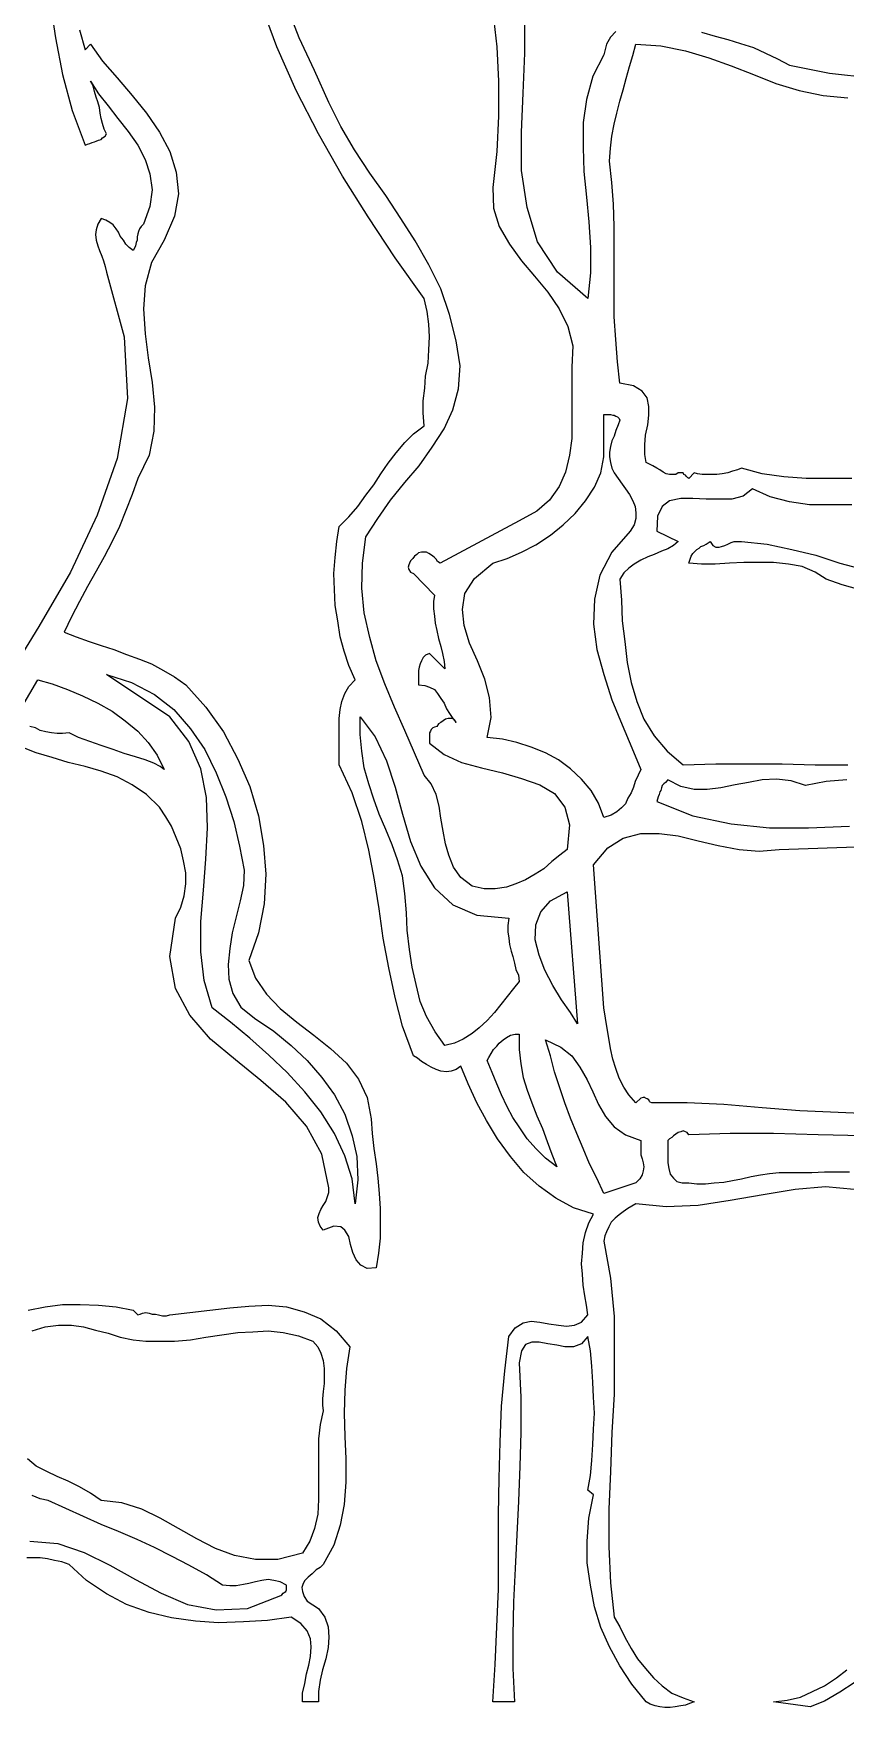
# Model space of a CAD drawing. Extents: x 0.03 to 7.84, y 0.03 to 7.4.
# Drawn here: x 3.292 to 4.308, y 0.032 to 2.125 of the extents above; entities that cross this region are included whole.
import ezdxf

# ---------------------------------------------------------------- set-up
doc = ezdxf.new("R2010")
doc.units = 0
doc.layers.add('1', color=7, linetype='Continuous')

msp = doc.modelspace()

# ---------------------------------------------------------------- linework, layer by layer
for points in [[(4.319, 0.68), (4.283, 0.683), (4.245, 0.68), (4.205, 0.673), (4.164, 0.666), (4.124, 0.66), (4.084, 0.658), (4.046, 0.662), (4.041, 0.659), (4.036, 0.656), (4.03, 0.652), (4.025, 0.648), (4.02, 0.644), (4.015, 0.639), (4.012, 0.633), (4.009, 0.627), (4.007, 0.622), (4.006, 0.615), (4.014, 0.569), (4.019, 0.521), (4.019, 0.473), (4.019, 0.424), (4.016, 0.376), (4.014, 0.327), (4.012, 0.28), (4.012, 0.233), (4.014, 0.188), (4.019, 0.145), (4.026, 0.133), (4.032, 0.12), (4.04, 0.106), (4.048, 0.093), (4.058, 0.081), (4.068, 0.069), (4.079, 0.059), (4.091, 0.05), (4.105, 0.044), (4.119, 0.039), (4.113, 0.037), (4.108, 0.035), (4.102, 0.034), (4.095, 0.033), (4.089, 0.032), (4.082, 0.032), (4.076, 0.033), (4.07, 0.034), (4.064, 0.036), (4.059, 0.039), (4.041, 0.061), (4.026, 0.084), (4.013, 0.108), (4.002, 0.132), (3.994, 0.158), (3.989, 0.185), (3.985, 0.213), (3.985, 0.24), (3.987, 0.269), (3.993, 0.298), (3.986, 0.304), (3.989, 0.322), (3.991, 0.341), (3.992, 0.361), (3.993, 0.38), (3.994, 0.4), (3.993, 0.42), (3.992, 0.439), (3.991, 0.459), (3.989, 0.478), (3.986, 0.496), (3.978, 0.487), (3.968, 0.483), (3.957, 0.483), (3.947, 0.485), (3.936, 0.487), (3.925, 0.489), (3.916, 0.489), (3.908, 0.486), (3.903, 0.478), (3.9, 0.463), (3.902, 0.42), (3.902, 0.376), (3.901, 0.334), (3.899, 0.29), (3.897, 0.248), (3.895, 0.206), (3.893, 0.164), (3.892, 0.122), (3.892, 0.081), (3.894, 0.039), (3.867, 0.039), (3.87, 0.086), (3.872, 0.133), (3.874, 0.18), (3.874, 0.226), (3.874, 0.273), (3.875, 0.319), (3.876, 0.364), (3.878, 0.409), (3.882, 0.453), (3.887, 0.496), (3.895, 0.507), (3.905, 0.513), (3.915, 0.515), (3.926, 0.514), (3.937, 0.512), (3.949, 0.51), (3.959, 0.509), (3.969, 0.51), (3.978, 0.514), (3.986, 0.523), (3.984, 0.535), (3.982, 0.547), (3.98, 0.56), (3.979, 0.574), (3.978, 0.587), (3.979, 0.6), (3.98, 0.613), (3.983, 0.626), (3.987, 0.638), (3.993, 0.649), (3.968, 0.657), (3.946, 0.669), (3.925, 0.684), (3.906, 0.701), (3.889, 0.721), (3.873, 0.743), (3.859, 0.766), (3.847, 0.788), (3.836, 0.812), (3.827, 0.834), (3.821, 0.83), (3.815, 0.828), (3.809, 0.827), (3.802, 0.828), (3.796, 0.83), (3.79, 0.833), (3.784, 0.836), (3.778, 0.84), (3.773, 0.844), (3.768, 0.847), (3.754, 0.884), (3.745, 0.92), (3.737, 0.957), (3.73, 0.994), (3.725, 1.031), (3.719, 1.067), (3.712, 1.104), (3.703, 1.14), (3.691, 1.176), (3.675, 1.211), (3.675, 1.223), (3.675, 1.234), (3.675, 1.246), (3.675, 1.257), (3.675, 1.269), (3.676, 1.28), (3.678, 1.29), (3.682, 1.3), (3.687, 1.309), (3.695, 1.317), (3.687, 1.335), (3.681, 1.353), (3.676, 1.371), (3.673, 1.391), (3.67, 1.41), (3.669, 1.43), (3.668, 1.45), (3.67, 1.47), (3.672, 1.49), (3.675, 1.509), (3.687, 1.521), (3.698, 1.534), (3.708, 1.548), (3.718, 1.561), (3.727, 1.575), (3.736, 1.588), (3.746, 1.601), (3.757, 1.614), (3.768, 1.625), (3.781, 1.635), (3.78, 1.651), (3.78, 1.666), (3.782, 1.682), (3.783, 1.697), (3.786, 1.713), (3.787, 1.73), (3.788, 1.746), (3.787, 1.762), (3.785, 1.778), (3.781, 1.794), (3.745, 1.845), (3.711, 1.896), (3.679, 1.947), (3.649, 2), (3.621, 2.054), (3.597, 2.109), (3.576, 2.165)], [(3.35, 2.13), (3.357, 2.105), (3.364, 2.112), (3.379, 2.091), (3.397, 2.07), (3.416, 2.048), (3.434, 2.026), (3.45, 2.002), (3.463, 1.978), (3.471, 1.952), (3.474, 1.925), (3.469, 1.897), (3.456, 1.867), (3.44, 1.839), (3.432, 1.81), (3.43, 1.781), (3.432, 1.75), (3.436, 1.72), (3.441, 1.689), (3.444, 1.658), (3.443, 1.628), (3.437, 1.598), (3.423, 1.569), (3.416, 1.549), (3.408, 1.529), (3.4, 1.509), (3.391, 1.49), (3.381, 1.471), (3.371, 1.453), (3.36, 1.434), (3.35, 1.415), (3.34, 1.396), (3.331, 1.377), (3.346, 1.371), (3.362, 1.365), (3.377, 1.36), (3.393, 1.355), (3.409, 1.349), (3.425, 1.343), (3.44, 1.337), (3.455, 1.329), (3.469, 1.321), (3.483, 1.311), (3.508, 1.283), (3.53, 1.252), (3.548, 1.218), (3.563, 1.184), (3.574, 1.147), (3.58, 1.11), (3.583, 1.074), (3.581, 1.037), (3.574, 1.001), (3.562, 0.966), (3.57, 0.944), (3.584, 0.924), (3.601, 0.906), (3.622, 0.889), (3.643, 0.873), (3.664, 0.856), (3.684, 0.838), (3.699, 0.818), (3.71, 0.795), (3.715, 0.768), (3.716, 0.75), (3.718, 0.731), (3.721, 0.712), (3.723, 0.694), (3.725, 0.675), (3.726, 0.656), (3.726, 0.637), (3.726, 0.619), (3.724, 0.6), (3.721, 0.582), (3.71, 0.581), (3.702, 0.585), (3.696, 0.592), (3.692, 0.601), (3.689, 0.611), (3.687, 0.621), (3.682, 0.629), (3.677, 0.633), (3.668, 0.634), (3.655, 0.629), (3.651, 0.634), (3.649, 0.639), (3.648, 0.645), (3.65, 0.65), (3.652, 0.655), (3.655, 0.66), (3.658, 0.665), (3.66, 0.67), (3.662, 0.676), (3.662, 0.682), (3.653, 0.724), (3.634, 0.759), (3.608, 0.789), (3.577, 0.816), (3.545, 0.842), (3.514, 0.868), (3.488, 0.898), (3.47, 0.931), (3.463, 0.971), (3.47, 1.019), (3.477, 1.033), (3.481, 1.047), (3.483, 1.062), (3.483, 1.076), (3.48, 1.091), (3.477, 1.106), (3.471, 1.12), (3.465, 1.134), (3.458, 1.146), (3.45, 1.158), (3.434, 1.174), (3.416, 1.186), (3.397, 1.196), (3.377, 1.203), (3.357, 1.209), (3.336, 1.214), (3.316, 1.22), (3.296, 1.226), (3.276, 1.234)], [(4.128, 2.127), (4.145, 2.122), (4.161, 2.118), (4.177, 2.113), (4.193, 2.108), (4.208, 2.101), (4.223, 2.094), (4.238, 2.086), (4.288, 2.076), (4.341, 2.07)], [(4.316, 1.536), (4.289, 1.536), (4.263, 1.536), (4.238, 1.54), (4.214, 1.546), (4.192, 1.556), (4.18, 1.547), (4.166, 1.543), (4.15, 1.543), (4.134, 1.543), (4.117, 1.544), (4.102, 1.544), (4.088, 1.541), (4.079, 1.534), (4.073, 1.522), (4.072, 1.503), (4.099, 1.49), (4.093, 1.485), (4.086, 1.481), (4.078, 1.478), (4.069, 1.474), (4.061, 1.471), (4.052, 1.467), (4.044, 1.462), (4.037, 1.457), (4.031, 1.451), (4.026, 1.443), (4.028, 1.417), (4.029, 1.391), (4.032, 1.365), (4.035, 1.339), (4.04, 1.314), (4.047, 1.29), (4.056, 1.268), (4.069, 1.247), (4.085, 1.228), (4.105, 1.211), (4.146, 1.212), (4.188, 1.212), (4.229, 1.212), (4.27, 1.211), (4.311, 1.211)], [(4.325, 1.43), (4.304, 1.436), (4.284, 1.443), (4.27, 1.452), (4.254, 1.459), (4.237, 1.462), (4.218, 1.464), (4.2, 1.464), (4.181, 1.464), (4.163, 1.463), (4.145, 1.462), (4.128, 1.462), (4.112, 1.463), (4.114, 1.468), (4.115, 1.472), (4.117, 1.475), (4.12, 1.478), (4.122, 1.48), (4.125, 1.482), (4.127, 1.484), (4.131, 1.485), (4.134, 1.487), (4.139, 1.49), (4.142, 1.485), (4.146, 1.483), (4.15, 1.483), (4.153, 1.484), (4.157, 1.485), (4.161, 1.487), (4.165, 1.489), (4.169, 1.49), (4.174, 1.49), (4.178, 1.49), (4.21, 1.487), (4.241, 1.48), (4.271, 1.473), (4.301, 1.463), (4.331, 1.455)], [(4.31, 1.192), (4.284, 1.19), (4.258, 1.185), (4.24, 1.191), (4.222, 1.193), (4.204, 1.192), (4.187, 1.189), (4.17, 1.186), (4.152, 1.182), (4.135, 1.18), (4.119, 1.18), (4.102, 1.184), (4.086, 1.192), (4.083, 1.189), (4.081, 1.187), (4.079, 1.185), (4.078, 1.182), (4.077, 1.179), (4.076, 1.177), (4.075, 1.174), (4.074, 1.171), (4.073, 1.168), (4.072, 1.165), (4.117, 1.147), (4.165, 1.137), (4.213, 1.132), (4.262, 1.132), (4.313, 1.134)], [(4.33, 0.747), (4.274, 0.748), (4.218, 0.75), (4.164, 0.75), (4.112, 0.748), (4.11, 0.751), (4.108, 0.752), (4.105, 0.753), (4.102, 0.752), (4.099, 0.751), (4.096, 0.749), (4.093, 0.747), (4.091, 0.745), (4.088, 0.743), (4.086, 0.741), (4.086, 0.735), (4.086, 0.727), (4.086, 0.72), (4.086, 0.713), (4.087, 0.706), (4.089, 0.699), (4.093, 0.694), (4.097, 0.69), (4.104, 0.688), (4.112, 0.688), (4.122, 0.687), (4.133, 0.687), (4.144, 0.688), (4.156, 0.689), (4.167, 0.691), (4.178, 0.693), (4.19, 0.696), (4.202, 0.698), (4.213, 0.7), (4.225, 0.701), (4.237, 0.701), (4.252, 0.701), (4.266, 0.701), (4.282, 0.702), (4.298, 0.702), (4.313, 0.702)], [(3.286, 0.529), (3.307, 0.533), (3.329, 0.536), (3.351, 0.536), (3.374, 0.535), (3.396, 0.533), (3.417, 0.529), (3.423, 0.523), (3.426, 0.524), (3.429, 0.525), (3.433, 0.526), (3.437, 0.525), (3.441, 0.524), (3.445, 0.524), (3.449, 0.523), (3.454, 0.522), (3.459, 0.522), (3.463, 0.523), (3.488, 0.526), (3.513, 0.529), (3.538, 0.532), (3.562, 0.534), (3.586, 0.535), (3.609, 0.533), (3.631, 0.527), (3.652, 0.518), (3.671, 0.503), (3.688, 0.483), (3.684, 0.456), (3.682, 0.429), (3.681, 0.4), (3.682, 0.371), (3.683, 0.343), (3.683, 0.314), (3.681, 0.286), (3.676, 0.26), (3.668, 0.235), (3.655, 0.211), (3.651, 0.207), (3.646, 0.204), (3.641, 0.199), (3.636, 0.195), (3.632, 0.191), (3.63, 0.187), (3.628, 0.182), (3.629, 0.177), (3.631, 0.171), (3.635, 0.165), (3.649, 0.156), (3.657, 0.145), (3.661, 0.133), (3.662, 0.12), (3.661, 0.107), (3.658, 0.093), (3.654, 0.079), (3.651, 0.066), (3.649, 0.052), (3.649, 0.039), (3.629, 0.039), (3.629, 0.05), (3.632, 0.062), (3.634, 0.074), (3.637, 0.085), (3.639, 0.096), (3.64, 0.108), (3.639, 0.118), (3.635, 0.128), (3.627, 0.137), (3.615, 0.145), (3.585, 0.141), (3.555, 0.139), (3.524, 0.138), (3.495, 0.14), (3.465, 0.144), (3.437, 0.151), (3.409, 0.161), (3.384, 0.174), (3.359, 0.191), (3.337, 0.211), (3.328, 0.214), (3.319, 0.216), (3.31, 0.218), (3.301, 0.219), (3.293, 0.219), (3.284, 0.219)], [(3.288, 0.24), (3.323, 0.237), (3.356, 0.226), (3.388, 0.21), (3.42, 0.192), (3.452, 0.175), (3.485, 0.161), (3.521, 0.154), (3.56, 0.156), (3.602, 0.172), (3.603, 0.173), (3.605, 0.175), (3.606, 0.176), (3.608, 0.177), (3.609, 0.179), (3.609, 0.181), (3.609, 0.183), (3.609, 0.185), (3.601, 0.189), (3.593, 0.191), (3.586, 0.192), (3.578, 0.191), (3.57, 0.189), (3.562, 0.187), (3.555, 0.186), (3.546, 0.184), (3.538, 0.184), (3.529, 0.185), (3.509, 0.198), (3.487, 0.21), (3.466, 0.221), (3.444, 0.232), (3.422, 0.242), (3.399, 0.252), (3.377, 0.261), (3.355, 0.271), (3.333, 0.281), (3.311, 0.291), (3.301, 0.293), (3.291, 0.297)], [(4.319, 0.063), (4.301, 0.051), (4.282, 0.04), (4.264, 0.033), (4.218, 0.039), (4.235, 0.041), (4.252, 0.045), (4.267, 0.052), (4.282, 0.059), (4.297, 0.069), (4.31, 0.079)]]:
    msp.add_lwpolyline(points)
at = {"layer": '1'}
for points in [[(3.286, 2.355), (3.295, 2.309), (3.302, 2.262), (3.307, 2.215), (3.313, 2.167), (3.32, 2.12), (3.329, 2.074), (3.341, 2.029), (3.357, 1.986)], [(3.867, 2.152), (3.872, 2.109), (3.874, 2.066), (3.874, 2.022), (3.872, 1.978), (3.867, 1.933), (3.868, 1.907), (3.875, 1.884), (3.888, 1.862), (3.903, 1.841), (3.919, 1.822), (3.936, 1.802), (3.95, 1.781), (3.961, 1.759), (3.967, 1.735), (3.966, 1.708), (3.966, 1.686), (3.966, 1.663), (3.966, 1.641), (3.966, 1.619), (3.963, 1.598), (3.958, 1.577), (3.95, 1.559), (3.938, 1.542), (3.922, 1.528), (3.9, 1.516), (3.801, 1.463), (3.798, 1.465), (3.796, 1.468), (3.794, 1.47), (3.792, 1.472), (3.789, 1.474), (3.787, 1.475), (3.784, 1.477), (3.781, 1.477), (3.778, 1.477), (3.774, 1.476), (3.772, 1.474), (3.769, 1.472), (3.767, 1.469), (3.764, 1.466), (3.763, 1.463), (3.762, 1.461), (3.761, 1.458), (3.762, 1.455), (3.764, 1.452), (3.768, 1.45), (3.794, 1.423), (3.793, 1.415), (3.793, 1.406), (3.794, 1.397), (3.795, 1.388), (3.797, 1.379), (3.799, 1.369), (3.802, 1.359), (3.804, 1.35), (3.806, 1.34), (3.807, 1.331), (3.788, 1.35), (3.783, 1.348), (3.78, 1.345), (3.778, 1.341), (3.776, 1.337), (3.775, 1.333), (3.774, 1.329), (3.774, 1.324), (3.774, 1.32), (3.774, 1.315), (3.774, 1.311), (3.782, 1.31), (3.788, 1.308), (3.794, 1.305), (3.798, 1.3), (3.802, 1.294), (3.806, 1.288), (3.809, 1.281), (3.813, 1.275), (3.817, 1.269), (3.821, 1.264), (3.819, 1.267), (3.816, 1.269), (3.813, 1.269), (3.811, 1.269), (3.808, 1.268), (3.805, 1.266), (3.802, 1.264), (3.799, 1.262), (3.797, 1.259), (3.794, 1.258), (3.792, 1.257), (3.79, 1.255), (3.789, 1.253), (3.788, 1.251), (3.788, 1.249), (3.788, 1.246), (3.788, 1.244), (3.788, 1.241), (3.788, 1.238), (3.806, 1.224), (3.828, 1.214), (3.853, 1.207), (3.879, 1.201), (3.903, 1.194), (3.926, 1.186), (3.944, 1.175), (3.957, 1.158), (3.963, 1.136), (3.96, 1.105), (3.951, 1.098), (3.941, 1.09), (3.931, 1.081), (3.92, 1.074), (3.908, 1.067), (3.896, 1.062), (3.884, 1.058), (3.87, 1.056), (3.856, 1.056), (3.841, 1.059), (3.827, 1.07), (3.818, 1.083), (3.812, 1.098), (3.808, 1.112), (3.805, 1.128), (3.802, 1.144), (3.8, 1.159), (3.796, 1.174), (3.79, 1.187), (3.781, 1.198), (3.769, 1.226), (3.757, 1.254), (3.744, 1.283), (3.732, 1.312), (3.721, 1.341), (3.713, 1.37), (3.706, 1.401), (3.703, 1.432), (3.704, 1.463), (3.708, 1.496), (3.723, 1.519), (3.739, 1.542), (3.757, 1.564), (3.775, 1.585), (3.791, 1.608), (3.806, 1.631), (3.817, 1.655), (3.824, 1.681), (3.826, 1.71), (3.821, 1.741), (3.813, 1.774), (3.802, 1.806), (3.787, 1.836), (3.77, 1.866), (3.752, 1.894), (3.733, 1.923), (3.713, 1.951), (3.694, 1.98), (3.677, 2.009), (3.662, 2.039), (3.644, 2.079), (3.625, 2.12), (3.608, 2.163)], [(4.021, 2.128), (4.014, 2.121), (4.009, 2.112), (4.006, 2.099), (3.992, 2.072), (3.984, 2.043), (3.98, 2.014), (3.98, 1.983), (3.981, 1.953), (3.984, 1.921), (3.987, 1.89), (3.989, 1.858), (3.989, 1.826), (3.986, 1.794), (3.948, 1.827), (3.923, 1.865), (3.91, 1.908), (3.903, 1.954), (3.903, 2.002), (3.905, 2.051), (3.907, 2.101), (3.907, 2.149)], [(4.316, 1.569), (4.287, 1.569), (4.259, 1.569), (4.231, 1.571), (4.204, 1.575), (4.178, 1.582), (4.173, 1.58), (4.167, 1.578), (4.161, 1.576), (4.154, 1.575), (4.147, 1.574), (4.141, 1.574), (4.134, 1.574), (4.129, 1.574), (4.123, 1.575), (4.119, 1.576), (4.112, 1.569), (4.111, 1.57), (4.109, 1.572), (4.108, 1.573), (4.106, 1.574), (4.105, 1.576), (4.103, 1.576), (4.101, 1.576), (4.099, 1.576), (4.096, 1.574), (4.092, 1.574), (4.088, 1.574), (4.084, 1.575), (4.08, 1.577), (4.076, 1.58), (4.072, 1.582), (4.067, 1.585), (4.063, 1.587), (4.059, 1.589), (4.057, 1.599), (4.057, 1.611), (4.058, 1.623), (4.061, 1.636), (4.062, 1.648), (4.062, 1.659), (4.06, 1.67), (4.054, 1.678), (4.043, 1.685), (4.026, 1.688), (4.023, 1.715), (4.021, 1.743), (4.019, 1.771), (4.019, 1.799), (4.019, 1.827), (4.019, 1.856), (4.019, 1.884), (4.018, 1.912), (4.016, 1.939), (4.013, 1.966), (4.014, 1.982), (4.016, 1.997), (4.019, 2.012), (4.022, 2.026), (4.026, 2.041), (4.03, 2.055), (4.034, 2.069), (4.038, 2.084), (4.042, 2.098), (4.046, 2.112), (4.077, 2.11), (4.108, 2.104), (4.137, 2.095), (4.165, 2.085), (4.193, 2.074), (4.221, 2.063), (4.25, 2.054), (4.28, 2.048), (4.311, 2.045)], [(3.357, 1.986), (3.36, 1.987), (3.363, 1.988), (3.366, 1.989), (3.369, 1.99), (3.371, 1.991), (3.374, 1.992), (3.377, 1.993), (3.379, 1.995), (3.382, 1.997), (3.384, 2), (3.381, 2.006), (3.379, 2.013), (3.377, 2.019), (3.376, 2.026), (3.375, 2.033), (3.373, 2.04), (3.371, 2.046), (3.369, 2.053), (3.367, 2.06), (3.364, 2.066), (3.374, 2.05), (3.386, 2.035), (3.398, 2.019), (3.411, 2.003), (3.423, 1.986), (3.432, 1.968), (3.438, 1.95), (3.441, 1.93), (3.438, 1.909), (3.43, 1.887), (3.427, 1.884), (3.425, 1.881), (3.424, 1.878), (3.423, 1.875), (3.422, 1.871), (3.422, 1.867), (3.421, 1.864), (3.42, 1.86), (3.419, 1.857), (3.417, 1.854), (3.412, 1.858), (3.408, 1.862), (3.405, 1.867), (3.401, 1.872), (3.399, 1.877), (3.396, 1.881), (3.392, 1.886), (3.388, 1.889), (3.383, 1.892), (3.377, 1.894), (3.373, 1.887), (3.371, 1.88), (3.37, 1.874), (3.371, 1.867), (3.373, 1.86), (3.375, 1.854), (3.378, 1.847), (3.38, 1.841), (3.382, 1.834), (3.384, 1.827), (3.406, 1.746), (3.41, 1.669), (3.397, 1.594), (3.372, 1.523), (3.339, 1.452), (3.299, 1.384), (3.257, 1.315)], [(4.026, 1.642), (4.024, 1.636), (4.021, 1.629), (4.019, 1.622), (4.016, 1.616), (4.014, 1.609), (4.013, 1.602), (4.013, 1.596), (4.014, 1.589), (4.016, 1.582), (4.019, 1.576), (4.024, 1.569), (4.029, 1.562), (4.033, 1.556), (4.038, 1.549), (4.042, 1.541), (4.045, 1.534), (4.046, 1.526), (4.046, 1.519), (4.044, 1.511), (4.039, 1.503), (4.016, 1.477), (4.001, 1.448), (3.994, 1.418), (3.993, 1.387), (3.997, 1.355), (4.006, 1.324), (4.016, 1.292), (4.029, 1.261), (4.041, 1.232), (4.052, 1.205), (4.049, 1.198), (4.045, 1.19), (4.043, 1.183), (4.04, 1.176), (4.036, 1.169), (4.033, 1.162), (4.028, 1.157), (4.022, 1.152), (4.015, 1.148), (4.006, 1.145), (3.999, 1.163), (3.99, 1.179), (3.978, 1.193), (3.964, 1.206), (3.949, 1.217), (3.933, 1.226), (3.915, 1.233), (3.897, 1.239), (3.879, 1.243), (3.86, 1.245), (3.865, 1.27), (3.863, 1.295), (3.857, 1.318), (3.848, 1.341), (3.838, 1.363), (3.831, 1.385), (3.829, 1.405), (3.832, 1.425), (3.844, 1.444), (3.867, 1.463), (3.885, 1.469), (3.903, 1.477), (3.921, 1.486), (3.939, 1.498), (3.955, 1.511), (3.97, 1.525), (3.983, 1.541), (3.994, 1.558), (4.002, 1.576), (4.006, 1.596), (4.006, 1.649), (4.009, 1.649), (4.012, 1.649), (4.014, 1.649), (4.017, 1.648), (4.019, 1.648), (4.021, 1.647), (4.023, 1.646), (4.025, 1.644), (4.026, 1.642)], [(3.556, 1.079), (3.555, 1.06), (3.551, 1.041), (3.546, 1.021), (3.541, 1.001), (3.538, 0.981), (3.536, 0.961), (3.537, 0.943), (3.542, 0.925), (3.552, 0.908), (3.569, 0.894), (3.593, 0.878), (3.615, 0.86), (3.635, 0.841), (3.653, 0.82), (3.669, 0.798), (3.682, 0.774), (3.691, 0.747), (3.697, 0.721), (3.698, 0.692), (3.695, 0.662), (3.691, 0.693), (3.682, 0.722), (3.669, 0.75), (3.652, 0.777), (3.632, 0.802), (3.61, 0.826), (3.587, 0.848), (3.563, 0.869), (3.539, 0.889), (3.516, 0.907), (3.506, 0.941), (3.502, 0.977), (3.502, 1.015), (3.505, 1.054), (3.508, 1.093), (3.51, 1.132), (3.509, 1.17), (3.502, 1.206), (3.487, 1.24), (3.463, 1.271), (3.384, 1.324), (3.415, 1.314), (3.444, 1.299), (3.468, 1.28), (3.489, 1.256), (3.507, 1.23), (3.521, 1.201), (3.533, 1.171), (3.543, 1.14), (3.55, 1.109), (3.556, 1.079)], [(3.271, 1.271), (3.298, 1.317), (3.316, 1.312), (3.335, 1.305), (3.354, 1.297), (3.373, 1.288), (3.391, 1.278), (3.407, 1.266), (3.423, 1.253), (3.436, 1.239), (3.447, 1.223), (3.456, 1.205)], [(3.456, 1.205), (3.451, 1.209), (3.443, 1.213), (3.432, 1.217), (3.42, 1.221), (3.406, 1.225), (3.392, 1.23), (3.377, 1.235), (3.363, 1.24), (3.349, 1.245), (3.337, 1.251), (3.329, 1.25), (3.322, 1.25), (3.315, 1.251), (3.308, 1.252), (3.301, 1.254), (3.295, 1.257), (3.288, 1.259)], [(3.887, 1.019), (3.886, 1.01), (3.886, 1.002), (3.887, 0.994), (3.888, 0.986), (3.89, 0.978), (3.892, 0.971), (3.894, 0.963), (3.896, 0.955), (3.899, 0.948), (3.9, 0.94), (3.893, 0.931), (3.885, 0.921), (3.877, 0.911), (3.869, 0.901), (3.86, 0.891), (3.85, 0.882), (3.841, 0.875), (3.83, 0.868), (3.819, 0.863), (3.807, 0.86), (3.795, 0.877), (3.784, 0.896), (3.776, 0.915), (3.771, 0.936), (3.766, 0.958), (3.763, 0.98), (3.76, 1.004), (3.759, 1.026), (3.757, 1.05), (3.754, 1.072), (3.748, 1.092), (3.741, 1.111), (3.733, 1.13), (3.725, 1.149), (3.718, 1.168), (3.712, 1.187), (3.706, 1.207), (3.703, 1.228), (3.701, 1.249), (3.701, 1.271), (3.72, 1.246), (3.734, 1.216), (3.745, 1.183), (3.754, 1.149), (3.764, 1.115), (3.777, 1.084), (3.794, 1.057), (3.817, 1.036), (3.847, 1.023), (3.887, 1.019)], [(4.347, 0.774), (4.299, 0.776), (4.251, 0.778), (4.204, 0.782), (4.156, 0.786), (4.11, 0.788), (4.066, 0.788), (4.064, 0.789), (4.063, 0.79), (4.062, 0.792), (4.06, 0.793), (4.058, 0.794), (4.057, 0.795), (4.055, 0.795), (4.052, 0.794), (4.046, 0.788), (4.037, 0.798), (4.031, 0.808), (4.025, 0.819), (4.021, 0.831), (4.017, 0.843), (4.014, 0.856), (4.012, 0.869), (4.01, 0.881), (4.008, 0.894), (4.006, 0.907), (3.993, 1.086), (4.011, 1.107), (4.03, 1.119), (4.052, 1.125), (4.075, 1.125), (4.099, 1.122), (4.124, 1.116), (4.149, 1.11), (4.175, 1.105), (4.2, 1.103), (4.225, 1.105), (4.43, 1.112)], [(3.973, 0.887), (3.964, 0.901), (3.953, 0.917), (3.942, 0.935), (3.932, 0.954), (3.925, 0.973), (3.92, 0.992), (3.921, 1.011), (3.927, 1.027), (3.939, 1.041), (3.96, 1.052), (3.973, 0.887)], [(3.9, 0.874), (3.9, 0.855), (3.902, 0.837), (3.905, 0.82), (3.91, 0.804), (3.916, 0.788), (3.922, 0.772), (3.929, 0.756), (3.935, 0.74), (3.941, 0.724), (3.947, 0.708), (3.933, 0.719), (3.921, 0.731), (3.91, 0.743), (3.901, 0.757), (3.892, 0.77), (3.885, 0.783), (3.878, 0.798), (3.872, 0.812), (3.866, 0.826), (3.86, 0.841), (3.862, 0.845), (3.865, 0.85), (3.868, 0.855), (3.872, 0.859), (3.875, 0.863), (3.88, 0.867), (3.884, 0.87), (3.889, 0.873), (3.895, 0.874), (3.9, 0.874)], [(4.052, 0.741), (4.052, 0.735), (4.052, 0.728), (4.052, 0.723), (4.054, 0.718), (4.055, 0.713), (4.056, 0.708), (4.055, 0.703), (4.054, 0.698), (4.051, 0.693), (4.046, 0.688), (4.006, 0.675), (3.997, 0.694), (3.988, 0.712), (3.98, 0.731), (3.972, 0.75), (3.964, 0.769), (3.957, 0.788), (3.951, 0.807), (3.944, 0.827), (3.939, 0.847), (3.933, 0.867), (3.952, 0.858), (3.966, 0.847), (3.976, 0.833), (3.985, 0.817), (3.992, 0.802), (3.999, 0.786), (4.008, 0.771), (4.019, 0.758), (4.033, 0.748), (4.052, 0.741)], [(3.291, 0.503), (3.307, 0.508), (3.324, 0.51), (3.34, 0.51), (3.355, 0.508), (3.37, 0.504), (3.386, 0.5), (3.401, 0.495), (3.417, 0.492), (3.433, 0.49), (3.45, 0.49), (3.469, 0.49), (3.489, 0.492), (3.508, 0.495), (3.528, 0.498), (3.548, 0.501), (3.567, 0.502), (3.586, 0.503), (3.605, 0.501), (3.624, 0.497), (3.642, 0.49)], [(3.642, 0.49), (3.648, 0.483), (3.652, 0.475), (3.655, 0.466), (3.656, 0.456), (3.656, 0.447), (3.656, 0.437), (3.655, 0.427), (3.654, 0.418), (3.654, 0.41), (3.655, 0.403), (3.651, 0.386), (3.649, 0.368), (3.649, 0.349), (3.649, 0.33), (3.649, 0.311), (3.649, 0.292), (3.648, 0.274), (3.644, 0.256), (3.638, 0.24), (3.629, 0.225), (3.598, 0.217), (3.57, 0.217), (3.544, 0.222), (3.52, 0.231), (3.497, 0.243), (3.474, 0.256), (3.451, 0.269), (3.428, 0.28), (3.403, 0.288), (3.377, 0.291), (3.364, 0.3), (3.35, 0.308), (3.336, 0.315), (3.322, 0.321), (3.309, 0.327), (3.296, 0.334), (3.285, 0.343)]]:
    msp.add_lwpolyline(points, dxfattribs=at)

doc.saveas('drawing.dxf')
